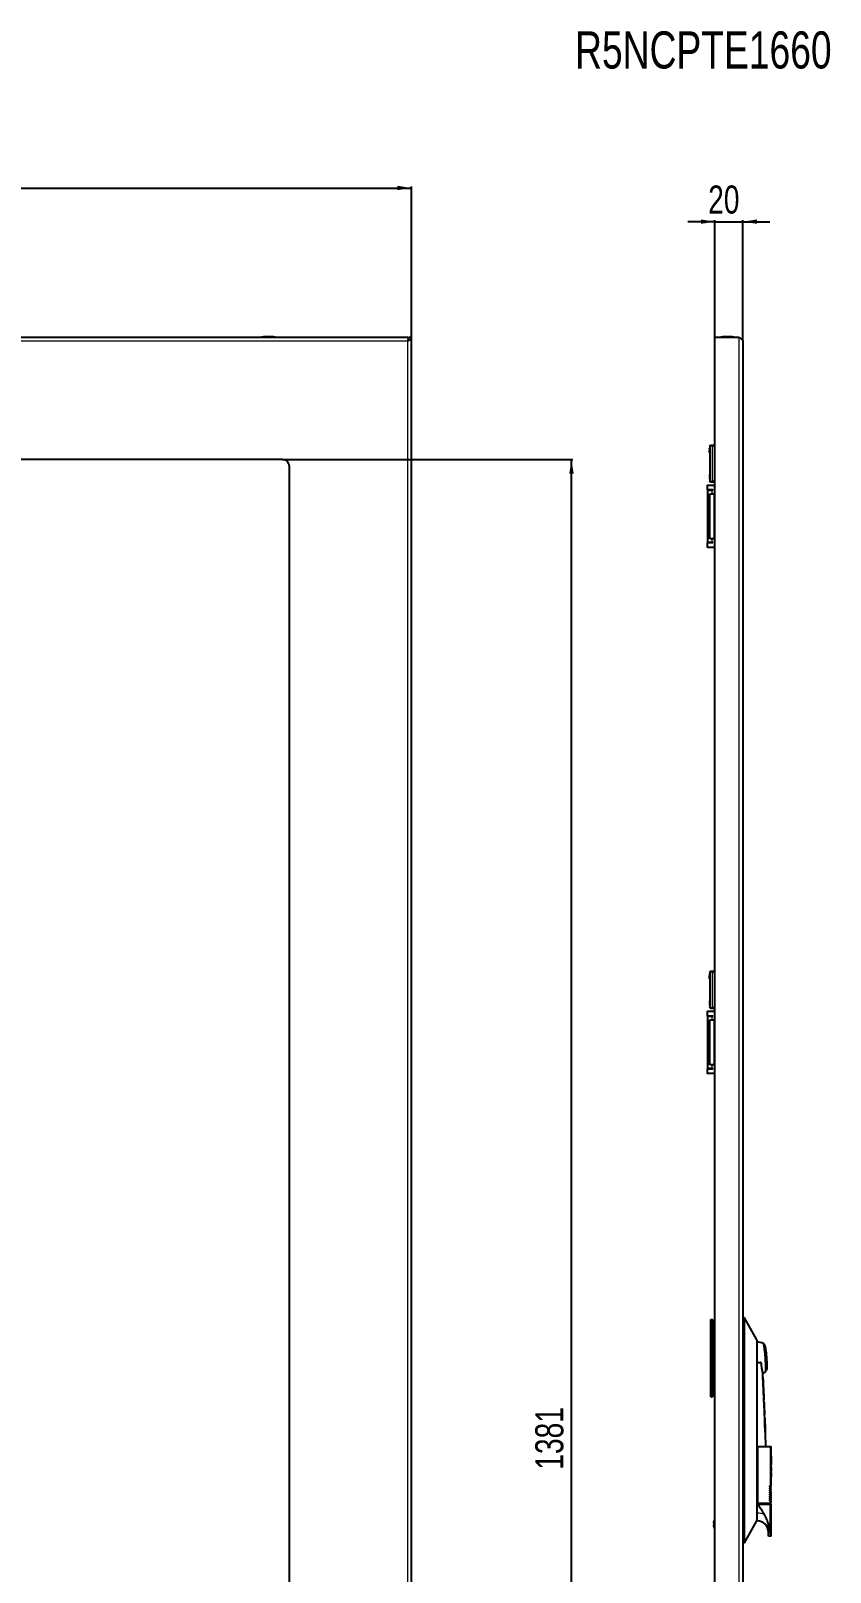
# Model space of a CAD drawing. Header units: millimetres. Extents: x -560 to 1716, y -1079 to 978.
# Drawn here: x 10 to 579, y -120 to 978 of the extents above; entities that cross this region are included whole.
import ezdxf

# ---------------------------------------------------------------- set-up
doc = ezdxf.new("R2010")
doc.units = ezdxf.units.MM
doc.layers.add('FORMAT', color=7, linetype='Continuous')
doc.styles.add('SLDTEXTSTYLE0', font='TXT', dxfattribs={"width": 0.75})
doc.dimstyles.new('SLDDIMSTYLE0', dxfattribs={"dimtxt": 20, "dimasz": 10, "dimexe": 0, "dimexo": 0.0625, "dimgap": 5, "dimtad": 2, "dimdec": 1, "dimrnd": 1e-09, "dimzin": 12, "dimdsep": 46, "dimtxsty": 'SLDTEXTSTYLE0', "dimsah": 1, "dimcen": 0.09, "dimadec": 0, "dimazin": 3, "dimtfac": 1, "dimtofl": 0, "dimtmove": 0, "dimatfit": 3, "dimfxl": 0, "dimfrac": 2, "dimtolj": 1, "dimtzin": 12, "dimarcsym": 0})
doc.dimstyles.new('SLDDIMSTYLE1', dxfattribs={"dimtxt": 20, "dimasz": 10, "dimexe": 0, "dimexo": 0.0625, "dimgap": 5, "dimtad": 2, "dimdec": 1, "dimrnd": 1e-09, "dimzin": 12, "dimdsep": 46, "dimtxsty": 'SLDTEXTSTYLE0', "dimsah": 1, "dimcen": 0.09, "dimadec": 0, "dimazin": 3, "dimtfac": 1, "dimtmove": 0, "dimatfit": 0, "dimfxl": 0, "dimfrac": 2, "dimtolj": 1, "dimtzin": 12, "dimarcsym": 0})

# ---------------------------------------------------------------- blocks, each defined once
blk = doc.blocks.new('_D')
at = {"layer": 'FORMAT'}
for p, q in [((-313, 760), (-313, 867.4)), ((-313, 866.4), (281, 866.4)), ((281, 760), (281, 867.4))]:
    blk.add_line(p, q, dxfattribs=at)
for points in [[(-313, 866.4), (-303, 864.9), (-303, 868)], [(281, 866.4), (271, 868), (271, 864.9)]]:
    blk.add_solid(points, dxfattribs=at)
at = {"layer": 'FORMAT', "insert": (-38.2, 892.2), "char_height": 20, "attachment_point": 1, "style": 'SLDTEXTSTYLE0'}
blk.add_mtext('594', dxfattribs=at)
blk = doc.blocks.new('_D_3')
at = {"layer": 'FORMAT'}
for p, q in [((189, 672.9), (396, 672.9)), ((395, -708.1), (395, 672.9)), ((189, -708.1), (396, -708.1))]:
    blk.add_line(p, q, dxfattribs=at)
for points in [[(395, 672.9), (393.5, 662.9), (396.6, 662.9)], [(395, -708.1), (396.6, -698.1), (393.5, -698.1)]]:
    blk.add_solid(points, dxfattribs=at)
at = {"layer": 'FORMAT', "insert": (369.2, -47.1), "char_height": 20, "attachment_point": 1, "rotation": 90, "style": 'SLDTEXTSTYLE0'}
blk.add_mtext('1381', dxfattribs=at)
blk = doc.blocks.new('_D_5')
at = {"layer": 'FORMAT'}
for p, q in [((497.3, 842.4), (478, 842.4)), ((497.3, 760), (497.3, 843.4)), ((497.3, 842.4), (517.3, 842.4)), ((517.3, 757.4), (517.3, 843.4)), ((517.3, 842.4), (536.5, 842.4))]:
    blk.add_line(p, q, dxfattribs=at)
for points in [[(497.3, 842.4), (487.3, 844), (487.3, 840.9)], [(517.3, 842.4), (527.3, 840.9), (527.3, 844)]]:
    blk.add_solid(points, dxfattribs=at)
at = {"layer": 'FORMAT', "insert": (492.5, 868.2), "char_height": 20, "attachment_point": 1, "style": 'SLDTEXTSTYLE0'}
blk.add_mtext('20', dxfattribs=at)

msp = doc.modelspace()

# ---------------------------------------------------------------- linework, layer by layer
at = {"color": 7, "linetype": 'Continuous', "lineweight": 25}
for p, q in [((278.71, 759.94), (-310.69, 759.94)), ((278.71, 759.94), (278.71, 758.21)), ((281.01, 759.94), (279.01, 759.94)), ((281.01, -795.06), (281.01, 759.94)), ((497.27, -795.06), (497.27, 759.94)), ((514.67, 759.94), (497.27, 759.94)), ((517.27, 757.34), (517.27, 58.44)), ((493.67, 682.44), (493.67, 657.44)), ((497.27, 682.94), (495.67, 682.94)), ((189.01, 672.94), (-220.99, 672.94)), ((194.01, -703.06), (194.01, 667.94)), ((491.72, 653.94), (491.72, 651.94)), ((497.27, 654.44), (492.22, 654.44)), ((492.22, 651.44), (495.72, 651.44)), ((492.22, 651.44), (492.22, 651.14)), ((492.22, 613.74), (492.22, 651.14)), ((492.22, 651.14), (495.22, 651.14)), ((493.77, 648.44), (496.77, 648.44)), ((493.77, 616.44), (493.77, 648.44)), ((494.72, 651.44), (494.72, 651.14)), ((495.22, 651.14), (495.72, 651.14)), ((495.67, 656.94), (497.27, 656.94)), ((495.72, 651.14), (495.72, 651.44)), ((497.27, 648.44), (496.77, 648.44)), ((496.77, 616.44), (493.77, 616.44)), ((496.77, 616.44), (497.27, 616.44)), ((491.72, 612.94), (491.72, 610.94)), ((495.22, 613.74), (492.22, 613.74)), ((492.22, 613.74), (492.22, 613.44)), ((495.72, 613.44), (492.22, 613.44)), ((492.22, 610.44), (497.27, 610.44)), ((494.72, 613.74), (494.72, 613.44)), ((495.72, 613.74), (495.22, 613.74)), ((495.72, 613.44), (495.72, 613.74)), ((497.27, 307.94), (495.67, 307.94)), ((493.67, 307.44), (493.67, 282.44)), ((491.72, 278.94), (491.72, 276.94)), ((497.27, 279.44), (492.22, 279.44)), ((492.22, 276.44), (495.72, 276.44)), ((492.22, 276.44), (492.22, 276.14)), ((492.22, 238.74), (492.22, 276.14)), ((492.22, 276.14), (495.22, 276.14)), ((494.72, 276.44), (494.72, 276.14)), ((495.22, 276.14), (495.72, 276.14)), ((495.67, 281.94), (497.27, 281.94)), ((495.72, 276.14), (495.72, 276.44)), ((493.77, 273.44), (496.77, 273.44)), ((493.77, 241.44), (493.77, 273.44)), ((497.27, 273.44), (496.77, 273.44)), ((491.72, 237.94), (491.72, 235.94)), ((495.22, 238.74), (492.22, 238.74)), ((492.22, 238.74), (492.22, 238.44)), ((495.72, 238.44), (492.22, 238.44)), ((492.22, 235.44), (497.27, 235.44)), ((496.77, 241.44), (493.77, 241.44)), ((494.72, 238.74), (494.72, 238.44)), ((495.72, 238.74), (495.22, 238.74)), ((495.72, 238.44), (495.72, 238.74)), ((496.77, 241.44), (497.27, 241.44)), ((494.37, 57.94), (494.37, 59.94)), ((494.37, 59.94), (495.27, 59.94)), ((494.37, 6.94), (494.37, 57.94)), ((495.67, 59.54), (495.67, 57.94)), ((495.67, 59.14), (497.27, 59.14)), ((495.67, 57.94), (495.67, 6.94)), ((518.27, 61.44), (517.27, 61.44)), ((517.27, 58.44), (517.27, 55.94)), ((517.27, 55.94), (517.27, -94.06)), ((518.27, 55.94), (518.27, -94.06)), ((527.27, 45.44), (519.35, 59.53)), ((527.27, 45.44), (527.27, 39.97)), ((527.27, 39.97), (527.27, 32.44)), ((527.27, 32.44), (527.27, -70.56)), ((534.21, 24.38), (534.22, 24.57)), ((531.79, 12.77), (531.39, 21.96)), ((531.51, 18.74), (531.46, 19.12)), ((531.52, 18.74), (531.47, 19.12)), ((531.47, 19.12), (531.59, 15.96)), ((531.52, 18.45), (531.51, 18.74)), ((531.52, 18.74), (531.51, 18.74)), ((531.53, 18.45), (531.52, 18.74)), ((531.53, 18.45), (531.52, 18.45)), ((531.88, 10.68), (531.78, 12.77)), ((531.79, 12.76), (531.78, 12.76)), ((494.37, 4.94), (494.37, 6.94)), ((494.37, 4.94), (495.27, 4.94)), ((495.67, 6.94), (495.67, 5.34)), ((497.27, 5.74), (495.67, 5.74)), ((532.06, 6.77), (531.83, 10.57)), ((532.04, 7.17), (531.9, 10.27)), ((531.9, 8.88), (532.14, 4.88)), ((532.03, 7.17), (532.06, 6.77)), ((532.1, 5.52), (532.05, 6.77)), ((532.06, 6.77), (532.05, 6.77)), ((532.08, 4.88), (532.07, 4.88)), ((532.14, 4.88), (532.08, 4.88)), ((532.23, 2.66), (532.13, 4.88)), ((532.17, 2.66), (532.17, 2.67)), ((532.17, 2.66), (532.17, 2.66)), ((532.29, 1.4), (532.24, 2.66)), ((532.28, 1.39), (532.28, 1.4)), ((532.39, -1.06), (532.3, 1.08)), ((532.4, -1.06), (532.39, -1.06)), ((532.6, -5.61), (532.4, -1.03)), ((532.45, -3.08), (532.49, -4.05)), ((532.46, -3.08), (532.5, -4.05)), ((532.57, -5.61), (532.56, -5.61)), ((532.69, -7.98), (532.59, -5.61)), ((532.64, -7.98), (532.64, -7.98)), ((532.81, -10.44), (532.7, -7.97)), ((532.76, -9.68), (532.77, -9.68)), ((532.77, -9.68), (532.78, -9.68)), ((532.8, -10.21), (532.79, -10.06)), ((532.82, -10.61), (532.8, -10.33)), ((532.84, -11.91), (532.82, -11.91)), ((532.85, -11.91), (532.83, -11.91)), ((532.89, -12.37), (532.84, -11.13)), ((532.87, -12.7), (532.84, -11.91)), ((532.88, -12.7), (532.85, -11.91)), ((532.86, -12.7), (532.85, -12.7)), ((532.86, -12.7), (532.88, -12.7)), ((532.87, -11.88), (532.92, -12.98)), ((532.91, -12.69), (532.89, -12.37)), ((532.95, -13.59), (532.91, -12.79)), ((533, -14.82), (532.95, -13.59)), ((533.04, -15.63), (533.02, -15.35)), ((533.05, -15.88), (533.04, -15.74)), ((533.18, -18.94), (533.06, -16.27)), ((533.06, -16.35), (533.06, -16.35)), ((533.07, -16.35), (533.07, -16.35)), ((533.18, -20.41), (533.12, -18.96)), ((533.14, -18.95), (533.13, -18.95)), ((533.26, -21.06), (533.17, -18.94)), ((533.69, -30.56), (533.27, -21.06)), ((527.27, -30.56), (527.48, -30.56)), ((527.48, -30.56), (527.72, -30.56)), ((527.72, -30.56), (527.72, -71.06)), ((527.72, -30.56), (536.83, -30.56)), ((536.83, -30.56), (536.83, -58.56)), ((536.83, -30.56), (537.48, -30.56)), ((537.48, -35.56), (537.48, -30.56)), ((537.23, -35.56), (537.48, -35.56)), ((537.23, -35.56), (537.23, -45.32)), ((537.35, -37.51), (537.35, -43.37)), ((537.36, -37.51), (537.35, -37.51)), ((537.36, -43.37), (537.35, -43.37)), ((537.36, -37.51), (537.36, -43.37)), ((537.36, -37.51), (537.48, -37.51)), ((537.41, -43.37), (537.36, -43.37)), ((537.48, -38.49), (537.41, -38.49)), ((537.41, -38.49), (537.41, -43.37)), ((537.46, -40.44), (537.46, -43.37)), ((537.47, -40.44), (537.46, -40.44)), ((537.47, -43.37), (537.46, -43.37)), ((537.47, -37.51), (537.47, -35.56)), ((537.47, -40.44), (537.47, -38.49)), ((537.47, -40.44), (537.47, -43.37)), ((537.47, -40.44), (537.48, -40.44)), ((537.47, -45.32), (537.47, -43.37)), ((537.48, -43.37), (537.47, -43.37)), ((537.48, -38.49), (537.48, -37.51)), ((537.48, -43.37), (537.48, -40.44)), ((537.41, -45.32), (537.23, -45.32)), ((537.37, -49.12), (537.23, -49.12)), ((537.23, -49.12), (537.23, -52.09)), ((537.23, -52.09), (537.3, -52.09)), ((537.29, -49.62), (537.29, -50.41)), ((537.3, -49.62), (537.29, -49.62)), ((537.3, -50.41), (537.29, -50.41)), ((537.29, -50.91), (537.29, -52.09)), ((537.3, -50.91), (537.29, -50.91)), ((537.3, -49.62), (537.3, -50.41)), ((537.3, -49.62), (537.36, -49.62)), ((537.36, -50.41), (537.3, -50.41)), ((537.3, -50.91), (537.3, -52.09)), ((537.3, -50.91), (537.35, -50.91)), ((537.38, -52.09), (537.4, -52.09)), ((537.4, -50.65), (537.39, -50.65)), ((537.39, -52.09), (537.43, -52.09)), ((537.41, -45.32), (537.41, -48.25)), ((537.48, -48.25), (537.41, -48.25)), ((537.43, -49.96), (537.42, -49.96)), ((537.43, -51.3), (537.42, -51.3)), ((537.42, -51.66), (537.42, -51.67)), ((537.43, -51.66), (537.42, -51.66)), ((537.43, -51.67), (537.42, -51.67)), ((537.42, -52), (537.42, -52.09)), ((537.43, -52), (537.42, -52)), ((537.43, -51.66), (537.43, -51.67)), ((537.43, -52), (537.43, -52.09)), ((537.47, -49.12), (537.44, -52.09)), ((537.44, -52.09), (537.47, -52.09)), ((537.46, -45.32), (537.46, -46.29)), ((537.47, -45.32), (537.46, -45.32)), ((537.47, -46.29), (537.46, -46.29)), ((537.46, -50.99), (537.47, -49.72)), ((537.47, -50.99), (537.46, -50.99)), ((537.46, -52.09), (537.46, -51.48)), ((537.47, -51.48), (537.46, -51.48)), ((537.47, -45.32), (537.47, -46.29)), ((537.47, -45.32), (537.48, -45.32)), ((537.47, -48.25), (537.47, -46.29)), ((537.48, -46.29), (537.47, -46.29)), ((537.48, -49.12), (537.47, -49.12)), ((537.47, -50.99), (537.48, -49.72)), ((537.48, -49.72), (537.47, -49.72)), ((537.47, -51.48), (537.47, -50.66)), ((537.47, -50.99), (537.48, -50.99)), ((537.47, -51.48), (537.48, -51.48)), ((537.47, -52.09), (537.47, -51.48)), ((537.48, -46.29), (537.48, -45.32)), ((537.48, -49.12), (537.48, -48.25)), ((537.48, -49.75), (537.48, -49.12)), ((537.48, -49.72), (537.48, -50.99)), ((537.48, -58.56), (537.48, -51.48)), ((536.29, -58.66), (536.72, -58.66)), ((536.29, -60.06), (536.72, -60.06)), ((536.29, -61.46), (536.72, -61.46)), ((536.29, -62.86), (536.72, -62.86)), ((536.29, -64.26), (536.72, -64.26)), ((536.29, -65.66), (536.72, -65.66)), ((537.38, -58.66), (536.72, -58.66)), ((537.38, -60.06), (536.72, -60.06)), ((537.38, -61.46), (536.72, -61.46)), ((537.38, -62.86), (536.72, -62.86)), ((537.38, -64.26), (536.72, -64.26)), ((537.38, -65.66), (536.72, -65.66)), ((537.48, -59.96), (536.83, -59.96)), ((537.48, -61.36), (536.83, -61.36)), ((537.48, -62.76), (536.83, -62.76)), ((537.48, -64.16), (536.83, -64.16)), ((537.48, -65.56), (536.83, -65.56)), ((537.48, -59.96), (536.98, -58.66)), ((537.48, -61.36), (536.98, -60.06)), ((537.48, -62.76), (536.98, -61.46)), ((537.48, -64.16), (536.98, -62.86)), ((537.48, -65.56), (536.98, -64.26)), ((537.48, -66.96), (536.98, -65.66)), ((527.27, -70.56), (527.27, -71.56)), ((527.27, -71.06), (527.48, -71.06)), ((527.48, -71.56), (527.27, -71.56)), ((527.48, -71.06), (527.72, -71.06)), ((527.48, -71.56), (527.72, -71.56)), ((527.72, -71.06), (536.83, -71.06)), ((527.72, -71.56), (536.83, -71.56)), ((535.48, -71.56), (535.46, -71.06)), ((536.29, -67.06), (536.72, -67.06)), ((536.29, -68.46), (536.72, -68.46)), ((537.38, -67.06), (536.72, -67.06)), ((537.38, -68.46), (536.72, -68.46)), ((537.48, -66.96), (536.83, -66.96)), ((537.48, -68.36), (536.83, -68.36)), ((536.83, -69.76), (536.83, -71.06)), ((537.48, -69.76), (536.83, -69.76)), ((536.83, -71.06), (537.48, -71.06)), ((536.83, -91.56), (536.83, -71.56)), ((536.83, -71.56), (537.48, -71.56)), ((537.48, -68.36), (536.98, -67.06)), ((537.48, -69.76), (536.98, -68.46)), ((537.48, -71.06), (537.48, -69.76)), ((537.48, -94.56), (537.48, -71.56)), ((496.25, -85.28), (496.56, -85.36)), ((496.56, -86.45), (496.25, -86.54)), ((496.56, -83.91), (496.56, -83.99)), ((496.56, -85.36), (496.56, -86.45)), ((496.56, -87.83), (496.56, -87.9)), ((519.35, -97.64), (527.27, -83.56)), ((527.27, -78.09), (527.27, -83.56)), ((527.27, -83.56), (527.48, -83.56)), ((517.27, -94.06), (517.27, -96.56)), ((517.27, -96.56), (517.27, -792.46)), ((535.48, -91.56), (535.48, -88.47)), ((537.2, -94.56), (535.48, -94.56)), ((537.48, -94.56), (537.2, -94.56)), ((518.27, -99.56), (517.27, -99.56))]:
    msp.add_line(p, q, dxfattribs=at)
at = {"color": 8, "linetype": 'Continuous', "lineweight": 18}
for p, q in [((183.87, 760.07), (174.15, 760.07)), ((183.76, 760.19), (174.26, 760.19)), ((511.13, 760.07), (501.41, 760.07)), ((511.02, 760.19), (501.52, 760.19)), ((514.67, -795.06), (514.67, 759.94)), ((278.41, 757.34), (-310.39, 757.34)), ((278.41, -792.46), (278.41, 757.34)), ((495.67, 682.44), (497.27, 682.44)), ((495.67, 657.44), (495.67, 682.44)), ((495.22, 651.14), (495.22, 651.44)), ((495.22, 648.44), (495.22, 651.14)), ((497.27, 657.44), (495.67, 657.44)), ((496.77, 616.44), (496.77, 648.44)), ((495.22, 613.74), (495.22, 616.44)), ((495.22, 613.44), (495.22, 613.74)), ((495.67, 307.44), (497.27, 307.44)), ((495.67, 282.44), (495.67, 307.44)), ((495.22, 276.14), (495.22, 276.44)), ((495.22, 273.44), (495.22, 276.14)), ((497.27, 282.44), (495.67, 282.44)), ((496.77, 241.44), (496.77, 273.44)), ((495.22, 238.74), (495.22, 241.44)), ((495.22, 238.44), (495.22, 238.74)), ((494.37, 57.94), (495.27, 57.94)), ((495.27, 57.94), (495.27, 59.94)), ((495.27, 57.94), (495.67, 57.94)), ((495.27, 6.94), (495.27, 57.94)), ((497.27, 58.14), (495.67, 58.14)), ((518.27, 55.94), (517.27, 55.94)), ((494.37, 6.94), (495.27, 6.94)), ((495.27, 6.94), (495.67, 6.94)), ((495.27, 4.94), (495.27, 6.94)), ((495.67, 6.74), (497.27, 6.74)), ((532.46, -3.08), (532.45, -3.08)), ((532.5, -4.05), (532.49, -4.05)), ((527.48, -30.56), (527.48, -71.06)), ((536.83, -58.56), (537.48, -58.56)), ((527.48, -78.09), (527.27, -78.09)), ((527.48, -83.56), (527.48, -78.09)), ((518.27, -94.06), (517.27, -94.06)), ((535.48, -91.56), (536.83, -91.56))]:
    msp.add_line(p, q, dxfattribs=at)
at = {"color": 7, "linetype": 'Continuous', "lineweight": 25, "flags": 128}
for points in [[(531.83, 10.57), (531.87, 9.62), (531.9, 8.88)], [(532.08, 4.88), (532.13, 3.64), (532.17, 2.66)], [(532.45, -3.74), (532.56, -6.11), (532.64, -7.98)], [(532.49, -4.05), (532.53, -4.93), (532.56, -5.61)], [(532.5, -4.05), (532.54, -4.93), (532.57, -5.61)], [(532.84, -12.56), (533.03, -16.96), (533.18, -20.41)], [(533.13, -18.95), (532.97, -15.45), (532.85, -12.7)], [(533.14, -18.95), (532.98, -15.45), (532.86, -12.7)], [(537.39, -51.39), (537.39, -51.57), (537.39, -51.71)], [(537.42, -51.66), (537.42, -51.45), (537.42, -51.3)], [(537.43, -51.66), (537.43, -51.45), (537.43, -51.3)]]:
    msp.add_lwpolyline(points, dxfattribs=at)
at = {"color": 7, "linetype": 'Continuous', "lineweight": 25}
for centre, radius, start, end in [((174.27, 760.07), 0.126, 96.02558, 180), ((199.91, 760), 25.77, 179.86102, 180.13898), ((179.01, 715.19), 45.25, 90.0016, 96.02558), ((179.01, 715.19), 45.25, 83.97442, 89.9984), ((183.74, 760.07), 0.126, 0, 83.97442), ((158.1, 760), 25.77, 359.86102, 0.13898), ((501.54, 760.07), 0.126, 96.02558, 180), ((527.18, 760), 25.77, 179.86102, 180.13898), ((506.27, 715.19), 45.25, 90.0016, 96.02558), ((506.27, 715.19), 45.25, 83.97442, 89.9984), ((511.01, 760.07), 0.126, 0, 83.97442), ((485.37, 760), 25.77, 359.86102, 0.13898), ((189.01, 667.94), 5, 0, 90), ((492.22, 653.94), 0.5, 90, 180), ((492.22, 651.94), 0.5, 180, 270), ((492.22, 612.94), 0.5, 90, 180), ((492.22, 610.94), 0.5, 180, 270), ((492.22, 278.94), 0.5, 90, 180), ((492.22, 276.94), 0.5, 180, 270), ((492.22, 237.94), 0.5, 90, 180), ((492.22, 235.94), 0.5, 180, 270), ((495.27, 59.54), 0.4, 0, 90), ((527.27, 32.44), 11.4, 66.37549, 90), ((527.27, 32.44), 11.4, 291.36213, 301.71629), ((495.27, 5.34), 0.4, 270, 0), ((537.38, -58.56), 0.1, 270, 360), ((537.38, -59.96), 0.1, 270, 0), ((537.38, -61.36), 0.1, 270, 0), ((537.38, -62.76), 0.1, 270, 0), ((537.38, -64.16), 0.1, 270, 0), ((537.38, -65.56), 0.1, 270, 0), ((537.38, -66.96), 0.1, 270, 0), ((537.38, -68.36), 0.1, 270, 0), ((501.66, -85.9), 5.45, 159.42245, 173.41237), ((501.66, -85.91), 5.45, 186.58763, 200.57755), ((501.52, -85.91), 5.35, 142.60007, 158.09132), ((527.48, -91.56), 8, 0, 90), ((501.52, -85.91), 5.35, 201.90868, 217.39993)]:
    msp.add_arc(centre, radius, start, end, dxfattribs=at)
at = {"color": 8, "linetype": 'Continuous', "lineweight": 18}
msp.add_arc((527.63, -90.15), 12.07, 66.28954, 90.71323, dxfattribs=at)
at = {"color": 7, "linetype": 'Continuous', "lineweight": 25}
for points, knots in [([(278.41, 757.34), (278.56, 757.78), (278.72, 758.21), (278.94, 759.07), (279.01, 759.51), (279.01, 759.94)], [0, 0, 0, 0, 0.5, 0.5, 1, 1, 1, 1]), ([(278.41, 757.34), (278.58, 757.45), (278.75, 757.56), (279.08, 757.78), (279.25, 757.89), (279.56, 758.1), (279.71, 758.21), (279.99, 758.43), (280.13, 758.54), (280.37, 758.75), (280.48, 758.86), (280.66, 759.08), (280.74, 759.19), (280.94, 759.51), (281.01, 759.72), (281.01, 759.94)], [0, 0, 0, 0, 0.125, 0.125, 0.25, 0.25, 0.375, 0.375, 0.5, 0.5, 0.625, 0.625, 0.75, 0.75, 1, 1, 1, 1]), ([(278.71, 759.94), (278.68, 759.94), (278.66, 759.87), (278.61, 759.61), (278.58, 759.42), (278.53, 758.94), (278.51, 758.65), (278.46, 758.02), (278.43, 757.68), (278.41, 757.34)], [0, 0, 0, 0, 0.25, 0.25, 0.5, 0.5, 0.75, 0.75, 1, 1, 1, 1]), ([(514.67, 759.94), (514.84, 759.83), (515.01, 759.72), (515.35, 759.51), (515.51, 759.4), (515.83, 759.18), (515.98, 759.07), (516.26, 758.86), (516.39, 758.75), (516.63, 758.53), (516.74, 758.42), (516.93, 758.21), (517.01, 758.1), (517.21, 757.77), (517.27, 757.56), (517.27, 757.34)], [0, 0, 0, 0, 0.125, 0.125, 0.25, 0.25, 0.375, 0.375, 0.5, 0.5, 0.625, 0.625, 0.75, 0.75, 1, 1, 1, 1]), ([(493.37, 680.45), (493.37, 680.5), (493.37, 680.58), (493.37, 680.67), (493.37, 680.76), (493.37, 680.89), (493.37, 680.92), (493.37, 680.94)], [0, 0, 0, 0, 0.1246927, 0.1871822, 0.2497734, 0.5000394, 1, 1, 1, 1]), ([(493.37, 680.24), (493.37, 680.24), (493.37, 680.24), (493.37, 680.25), (493.37, 680.26), (493.37, 680.29), (493.37, 680.33), (493.37, 680.37), (493.37, 680.41), (493.37, 680.43), (493.37, 680.45)], [0, 0, 0, 0, 0.1288253, 0.1801694, 0.2433966, 0.3698599, 0.4998642, 0.7496495, 0.8434763, 1, 1, 1, 1]), ([(493.37, 678.73), (493.37, 678.81), (493.37, 678.96), (493.37, 679.18), (493.37, 679.36), (493.37, 679.53), (493.37, 679.63), (493.37, 679.64), (493.37, 679.65)], [0, 0, 0, 0, 0.1250486, 0.2498861, 0.3708558, 0.4998199, 0.7496086, 1, 1, 1, 1]), ([(493.37, 677.88), (493.37, 677.89), (493.37, 677.9), (493.37, 677.99), (493.37, 678.08), (493.37, 678.21), (493.37, 678.42), (493.37, 678.61), (493.37, 678.73)], [0, 0, 0, 0, 0.25007, 0.3791813, 0.5004993, 0.6241696, 0.7508424, 1, 1, 1, 1]), ([(493.37, 662), (493.37, 661.99), (493.37, 661.98), (493.37, 661.9), (493.37, 661.8), (493.37, 661.67), (493.37, 661.46), (493.37, 661.28), (493.37, 661.16)], [0, 0, 0, 0, 0.2500695, 0.3795588, 0.5004992, 0.6245563, 0.7508428, 1, 1, 1, 1]), ([(493.37, 661.16), (493.37, 661.12), (493.37, 661.04), (493.37, 660.89), (493.37, 660.7), (493.37, 660.53), (493.37, 660.36), (493.37, 660.25), (493.37, 660.24), (493.37, 660.24)], [0, 0, 0, 0, 0.06263661, 0.12527825, 0.25007232, 0.37484052, 0.49999408, 0.74969583, 1, 1, 1, 1]), ([(493.37, 659.65), (493.37, 659.65), (493.37, 659.64), (493.37, 659.63), (493.37, 659.62), (493.37, 659.6), (493.37, 659.54), (493.37, 659.48), (493.37, 659.44)], [0, 0, 0, 0, 0.1310705, 0.1824367, 0.2437962, 0.3713877, 0.5004416, 1, 1, 1, 1]), ([(493.37, 659.44), (493.37, 659.41), (493.37, 659.36), (493.37, 659.28), (493.37, 659.21), (493.37, 659.12), (493.37, 658.99), (493.37, 658.96), (493.37, 658.94)], [0, 0, 0, 0, 0.0626863, 0.12517257, 0.18762788, 0.25018469, 0.50031356, 1, 1, 1, 1]), ([(493.37, 305.45), (493.37, 305.5), (493.37, 305.58), (493.37, 305.67), (493.37, 305.76), (493.37, 305.89), (493.37, 305.92), (493.37, 305.94)], [0, 0, 0, 0, 0.1246927, 0.1871822, 0.2497734, 0.5000394, 1, 1, 1, 1]), ([(493.37, 305.24), (493.37, 305.24), (493.37, 305.24), (493.37, 305.25), (493.37, 305.26), (493.37, 305.29), (493.37, 305.33), (493.37, 305.37), (493.37, 305.41), (493.37, 305.43), (493.37, 305.45)], [0, 0, 0, 0, 0.1288253, 0.1801694, 0.2433966, 0.3698599, 0.4998642, 0.7496495, 0.8434763, 1, 1, 1, 1]), ([(493.37, 303.73), (493.37, 303.81), (493.37, 303.96), (493.37, 304.18), (493.37, 304.36), (493.37, 304.53), (493.37, 304.63), (493.37, 304.64), (493.37, 304.65)], [0, 0, 0, 0, 0.1250486, 0.2498861, 0.3708558, 0.4998199, 0.7496086, 1, 1, 1, 1]), ([(493.37, 302.88), (493.37, 302.89), (493.37, 302.9), (493.37, 302.99), (493.37, 303.08), (493.37, 303.21), (493.37, 303.42), (493.37, 303.61), (493.37, 303.73)], [0, 0, 0, 0, 0.25007, 0.3791813, 0.5004993, 0.6241696, 0.7508424, 1, 1, 1, 1]), ([(493.37, 287), (493.37, 286.99), (493.37, 286.98), (493.37, 286.9), (493.37, 286.8), (493.37, 286.67), (493.37, 286.46), (493.37, 286.28), (493.37, 286.16)], [0, 0, 0, 0, 0.2500695, 0.3795588, 0.5004992, 0.6245563, 0.7508428, 1, 1, 1, 1]), ([(493.37, 286.16), (493.37, 286.12), (493.37, 286.04), (493.37, 285.89), (493.37, 285.7), (493.37, 285.53), (493.37, 285.36), (493.37, 285.25), (493.37, 285.24), (493.37, 285.24)], [0, 0, 0, 0, 0.0626366, 0.1252782, 0.2500723, 0.3748405, 0.4999941, 0.7496958, 1, 1, 1, 1]), ([(493.37, 284.65), (493.37, 284.65), (493.37, 284.64), (493.37, 284.63), (493.37, 284.62), (493.37, 284.6), (493.37, 284.54), (493.37, 284.48), (493.37, 284.44)], [0, 0, 0, 0, 0.1310705, 0.1824367, 0.2437962, 0.3713877, 0.5004416, 1, 1, 1, 1]), ([(493.37, 284.44), (493.37, 284.41), (493.37, 284.36), (493.37, 284.28), (493.37, 284.21), (493.37, 284.12), (493.37, 283.99), (493.37, 283.96), (493.37, 283.94)], [0, 0, 0, 0, 0.0626863, 0.1251726, 0.1876279, 0.2501847, 0.5003136, 1, 1, 1, 1]), ([(518.27, 61.44), (518.27, 61.38), (518.27, 61.26), (518.27, 60.31), (518.27, 58.92), (518.27, 57.37), (518.27, 56.35), (518.27, 55.94)], [0, 0, 0, 0, 0.2146939, 0.4293877, 0.6440816, 0.8587754, 1, 1, 1, 1]), ([(519.35, 59.52), (519.16, 59.83), (518.8, 60.41), (518.45, 61.11), (518.28, 61.45)], [0, 0, 0, 0, 0.5253232, 1, 1, 1, 1]), ([(532.9, 41.68), (532.88, 41.74), (532.82, 41.92), (532.64, 42.23), (532.33, 42.6), (532.02, 42.77), (531.85, 42.87)], [0, 0, 0, 0, 0.1241525, 0.3416426, 0.6499736, 1, 1, 1, 1]), ([(532.98, 41.34), (532.97, 41.37), (532.96, 41.46), (533.05, 40.95), (533.25, 39.76), (533.59, 37.54), (533.9, 34.78), (534.14, 31.83), (534.25, 29.05), (534.27, 26.73), (534.24, 25.1), (534.21, 24.44), (534.21, 24.39), (534.21, 24.38)], [0, 0, 0, 0, 0.0304029, 0.0987685, 0.2060227, 0.3169243, 0.4297958, 0.5422701, 0.6521441, 0.7582201, 0.8609093, 0.9621672, 1, 1, 1, 1]), ([(531.37, 21.96), (531.37, 21.95), (531.38, 21.93), (531.13, 23.29), (530.81, 25.48), (530.52, 27.55), (530.45, 28.78), (530.21, 29.15), (530.14, 29.2), (530.08, 29.23), (529.95, 29.21), (529.51, 29.14), (528.58, 29.11), (527.77, 29.32), (527.29, 29.44)], [0, 0, 0, 0, 0.1420116, 0.3674067, 0.5915241, 0.7394027, 0.8132929, 0.8201752, 0.8255968, 0.8292873, 0.8330273, 0.8487437, 0.9118689, 1, 1, 1, 1]), ([(533.27, 22.77), (533.35, 22.82), (533.57, 22.94), (533.82, 23.24), (534.03, 23.58), (534.13, 23.86), (534.17, 24.02), (534.18, 24.08)], [0, 0, 0, 0, 0.17470151, 0.45834159, 0.69638119, 0.88850071, 1, 1, 1, 1]), ([(531.62, 16.02), (531.6, 16.46), (531.56, 17.33), (531.54, 18.08), (531.53, 18.45)], [0, 0, 0, 0, 0.5009634, 1, 1, 1, 1]), ([(531.59, 15.96), (531.62, 15.37), (531.67, 14.19), (531.76, 12.48), (531.84, 11.17), (531.89, 10.52), (531.9, 10.29), (531.9, 10.26), (531.9, 10.25)], [0, 0, 0, 0, 0.2502823, 0.4993933, 0.7487907, 0.8746994, 0.9372862, 1, 1, 1, 1]), ([(531.79, 12.76), (531.79, 12.78), (531.79, 12.81), (531.78, 13.07), (531.75, 13.42), (531.72, 14.01), (531.67, 14.89), (531.63, 15.64), (531.62, 16.02)], [0, 0, 0, 0, 0.1244159, 0.2483566, 0.3739824, 0.5001693, 0.7493996, 1, 1, 1, 1]), ([(532.29, 1.37), (532.29, 1.41), (532.29, 1.49), (532.29, 1.16), (532.3, 0.57), (532.32, 0.05), (532.32, -0.21)], [0, 0, 0, 0, 0.248736, 0.498686, 0.7481067, 1, 1, 1, 1]), ([(532.32, -0.21), (532.33, -0.48), (532.35, -1.03), (532.39, -2.23), (532.43, -3.14), (532.45, -3.74)], [0, 0, 0, 0, 0.249362, 0.4996719, 1, 1, 1, 1]), ([(532.39, -1.06), (532.39, -1.07), (532.39, -1.08), (532.39, -1.26), (532.39, -1.51), (532.4, -1.86), (532.42, -2.38), (532.44, -2.8), (532.45, -3.08)], [0, 0, 0, 0, 0.2494324, 0.37514, 0.4993561, 0.6234585, 0.749245, 1, 1, 1, 1]), ([(532.4, -1.06), (532.4, -1.07), (532.4, -1.08), (532.4, -1.26), (532.4, -1.51), (532.41, -1.86), (532.43, -2.38), (532.45, -2.8), (532.46, -3.08)], [0, 0, 0, 0, 0.2494324, 0.37514, 0.4993561, 0.6234585, 0.749245, 1, 1, 1, 1]), ([(532.79, -10.06), (532.79, -10.12), (532.8, -10.25), (532.81, -10.66), (532.83, -11.29), (532.86, -12.12), (532.89, -12.69), (532.9, -12.98)], [0, 0, 0, 0, 0.1246003, 0.2489765, 0.5004054, 0.7493329, 1, 1, 1, 1]), ([(532.91, -12.98), (532.89, -12.46), (532.86, -11.68), (532.82, -10.72), (532.81, -10.38), (532.8, -10.21)], [0, 0, 0, 0, 0.4989654, 0.74992197, 1, 1, 1, 1]), ([(532.92, -12.98), (532.9, -12.56), (532.87, -11.92), (532.84, -11.13), (532.82, -10.78), (532.82, -10.61)], [0, 0, 0, 0, 0.5014603, 0.750257, 1, 1, 1, 1]), ([(532.83, -11.91), (532.83, -11.92), (532.83, -11.94), (532.83, -12.09), (532.83, -12.27), (532.83, -12.43), (532.84, -12.52), (532.84, -12.56)], [0, 0, 0, 0, 0.2494454, 0.4989987, 0.7485105, 0.8738593, 1, 1, 1, 1]), ([(532.9, -12.98), (532.91, -13.26), (532.94, -13.82), (532.98, -14.64), (533.01, -15.26), (533.04, -15.68), (533.04, -15.81), (533.05, -15.88)], [0, 0, 0, 0, 0.24873067, 0.49737733, 0.75052803, 0.87523315, 1, 1, 1, 1]), ([(533.04, -15.74), (533.03, -15.57), (533.02, -15.22), (532.97, -14.27), (532.93, -13.49), (532.91, -12.98)], [0, 0, 0, 0, 0.2495753, 0.5008418, 1, 1, 1, 1]), ([(532.92, -12.98), (532.94, -13.36), (532.96, -13.83), (532.98, -14.26), (532.98, -14.34)], [0, 0, 0, 0, 0.8027863, 1, 1, 1, 1]), ([(533.02, -15.35), (533.02, -15.18), (533, -14.83), (532.97, -14.03), (532.94, -13.4), (532.92, -12.98)], [0, 0, 0, 0, 0.2508953, 0.500775, 1, 1, 1, 1]), ([(533.05, -15.91), (533.05, -15.98), (533.06, -16.17), (533.06, -16.27), (533.07, -16.35)], [0, 0, 0, 0, 0.33497063, 1, 1, 1, 1]), ([(533.18, -20.41), (533.18, -20.45), (533.19, -20.54), (533.2, -20.7), (533.21, -20.88), (533.22, -21.03), (533.23, -21.05), (533.23, -21.06)], [0, 0, 0, 0, 0.1253881, 0.2505914, 0.5001924, 0.7498055, 1, 1, 1, 1]), ([(537.35, -50.91), (537.36, -50.91), (537.37, -50.92), (537.38, -50.98), (537.38, -51.04), (537.39, -51.15), (537.39, -51.27), (537.39, -51.36), (537.39, -51.39)], [0, 0, 0, 0, 0.3623072, 0.4997618, 0.6038945, 0.7077513, 0.8881589, 1, 1, 1, 1]), ([(537.42, -49.96), (537.42, -49.88), (537.42, -49.73), (537.42, -49.51), (537.41, -49.35), (537.39, -49.14), (537.37, -49.13), (537.36, -49.12)], [0, 0, 0, 0, 0.125885, 0.2500023, 0.3752557, 0.5012371, 1, 1, 1, 1]), ([(537.36, -49.62), (537.37, -49.62), (537.38, -49.63), (537.39, -49.73), (537.39, -49.82), (537.39, -49.92), (537.39, -49.98), (537.39, -50.01)], [0, 0, 0, 0, 0.4647786, 0.6394977, 0.7667833, 0.8944855, 1, 1, 1, 1]), ([(537.39, -50.01), (537.39, -50.06), (537.39, -50.14), (537.39, -50.24), (537.39, -50.32), (537.38, -50.41), (537.37, -50.41), (537.36, -50.41)], [0, 0, 0, 0, 0.1448477, 0.2595538, 0.3741459, 0.5488424, 1, 1, 1, 1]), ([(537.43, -49.96), (537.43, -49.86), (537.43, -49.7), (537.42, -49.49), (537.42, -49.32), (537.4, -49.14), (537.38, -49.13), (537.37, -49.12)], [0, 0, 0, 0, 0.1491412, 0.264134, 0.3788516, 0.5602325, 1, 1, 1, 1]), ([(537.39, -50.65), (537.4, -50.63), (537.41, -50.58), (537.41, -50.46), (537.42, -50.33), (537.42, -50.17), (537.42, -50.04), (537.42, -49.96)], [0, 0, 0, 0, 0.2497832, 0.499064, 0.6242352, 0.7496528, 1, 1, 1, 1]), ([(537.42, -51.3), (537.42, -51.22), (537.41, -51.11), (537.41, -50.96), (537.41, -50.86), (537.41, -50.78), (537.4, -50.7), (537.4, -50.67), (537.39, -50.65)], [0, 0, 0, 0, 0.2503671, 0.3757454, 0.500635, 0.6256328, 0.7501265, 1, 1, 1, 1]), ([(537.39, -51.71), (537.39, -51.74), (537.39, -51.81), (537.39, -51.94), (537.39, -52.03), (537.39, -52.08), (537.39, -52.09)], [0, 0, 0, 0, 0.25613945, 0.51269783, 0.91902215, 1, 1, 1, 1]), ([(537.4, -50.65), (537.41, -50.62), (537.42, -50.57), (537.42, -50.4), (537.43, -50.21), (537.43, -50.05), (537.43, -49.97), (537.43, -49.96)], [0, 0, 0, 0, 0.3314728, 0.5464809, 0.7625261, 0.960277, 1, 1, 1, 1]), ([(537.43, -51.3), (537.43, -51.19), (537.42, -51.03), (537.42, -50.84), (537.41, -50.72), (537.41, -50.68), (537.4, -50.65)], [0, 0, 0, 0, 0.3364219, 0.5234602, 0.710673, 1, 1, 1, 1]), ([(537.42, -52), (537.42, -51.99), (537.42, -51.98), (537.42, -51.94), (537.42, -51.83), (537.42, -51.73), (537.42, -51.67)], [0, 0, 0, 0, 0.1253633, 0.25003164, 0.49967516, 1, 1, 1, 1]), ([(537.43, -52), (537.43, -51.99), (537.43, -51.96), (537.43, -51.88), (537.43, -51.78), (537.43, -51.7), (537.43, -51.67)], [0, 0, 0, 0, 0.2026304, 0.4204058, 0.7280078, 1, 1, 1, 1]), ([(536.82, -59.96), (536.73, -59.74), (536.6, -59.42), (536.42, -58.98), (536.33, -58.77), (536.29, -58.66)], [0, 0, 0, 0, 0.4999933, 0.7499958, 1, 1, 1, 1]), ([(536.82, -61.36), (536.73, -61.14), (536.6, -60.82), (536.42, -60.38), (536.33, -60.17), (536.29, -60.06)], [0, 0, 0, 0, 0.4999933, 0.7499958, 1, 1, 1, 1]), ([(536.82, -62.76), (536.73, -62.54), (536.6, -62.22), (536.42, -61.78), (536.33, -61.57), (536.29, -61.46)], [0, 0, 0, 0, 0.4999933, 0.7499958, 1, 1, 1, 1]), ([(536.82, -64.16), (536.73, -63.94), (536.6, -63.62), (536.42, -63.18), (536.33, -62.97), (536.29, -62.86)], [0, 0, 0, 0, 0.4999933, 0.7499958, 1, 1, 1, 1]), ([(536.82, -65.56), (536.73, -65.34), (536.6, -65.02), (536.42, -64.58), (536.33, -64.37), (536.29, -64.26)], [0, 0, 0, 0, 0.49999327, 0.74999583, 1, 1, 1, 1]), ([(536.82, -66.96), (536.73, -66.74), (536.6, -66.42), (536.42, -65.98), (536.33, -65.77), (536.29, -65.66)], [0, 0, 0, 0, 0.4999933, 0.7499958, 1, 1, 1, 1]), ([(536.72, -58.66), (536.73, -58.66), (536.76, -58.65), (536.8, -58.63), (536.82, -58.6), (536.82, -58.57), (536.83, -58.56), (536.83, -58.56)], [0, 0, 0, 0, 0.2956914, 0.5686867, 0.7598531, 0.9519121, 1, 1, 1, 1]), ([(536.72, -60.06), (536.73, -60.06), (536.76, -60.05), (536.8, -60.03), (536.82, -60), (536.82, -59.97), (536.83, -59.96), (536.83, -59.96)], [0, 0, 0, 0, 0.2956914, 0.5686867, 0.7598531, 0.9519121, 1, 1, 1, 1]), ([(536.72, -61.46), (536.73, -61.46), (536.76, -61.45), (536.8, -61.43), (536.82, -61.4), (536.82, -61.37), (536.83, -61.36), (536.83, -61.36)], [0, 0, 0, 0, 0.29569138, 0.56868667, 0.75985305, 0.95191208, 1, 1, 1, 1]), ([(536.72, -62.86), (536.73, -62.86), (536.76, -62.85), (536.8, -62.83), (536.82, -62.8), (536.82, -62.77), (536.83, -62.76), (536.83, -62.76)], [0, 0, 0, 0, 0.29569138, 0.56868667, 0.75985305, 0.95191208, 1, 1, 1, 1]), ([(536.72, -64.26), (536.73, -64.26), (536.76, -64.25), (536.8, -64.23), (536.82, -64.2), (536.82, -64.17), (536.83, -64.16), (536.83, -64.16)], [0, 0, 0, 0, 0.2956914, 0.5686867, 0.7598531, 0.9519121, 1, 1, 1, 1]), ([(536.72, -65.66), (536.73, -65.66), (536.76, -65.65), (536.8, -65.63), (536.82, -65.6), (536.82, -65.57), (536.83, -65.56), (536.83, -65.56)], [0, 0, 0, 0, 0.2956914, 0.5686867, 0.7598531, 0.9519121, 1, 1, 1, 1]), ([(527.27, -71.56), (527.27, -72.69), (527.27, -75.03), (527.27, -77.05), (527.27, -78.09)], [0, 0, 0, 0, 0.4843885, 1, 1, 1, 1]), ([(527.72, -71.56), (528.54, -72.8), (530.19, -75.29), (531.72, -77.83), (532.48, -79.11)], [0, 0, 0, 0, 0.499713, 1, 1, 1, 1]), ([(536.82, -68.36), (536.73, -68.14), (536.6, -67.82), (536.42, -67.38), (536.33, -67.17), (536.29, -67.06)], [0, 0, 0, 0, 0.4999933, 0.7499958, 1, 1, 1, 1]), ([(536.82, -69.76), (536.73, -69.54), (536.6, -69.22), (536.42, -68.78), (536.33, -68.57), (536.29, -68.46)], [0, 0, 0, 0, 0.4999933, 0.7499958, 1, 1, 1, 1]), ([(536.72, -67.06), (536.73, -67.06), (536.76, -67.05), (536.8, -67.03), (536.82, -67), (536.82, -66.97), (536.83, -66.96), (536.83, -66.96)], [0, 0, 0, 0, 0.2956914, 0.5686867, 0.7598531, 0.9519121, 1, 1, 1, 1]), ([(536.72, -68.46), (536.73, -68.46), (536.76, -68.45), (536.8, -68.43), (536.82, -68.4), (536.82, -68.37), (536.83, -68.36), (536.83, -68.36)], [0, 0, 0, 0, 0.2956914, 0.5686867, 0.7598531, 0.9519121, 1, 1, 1, 1]), ([(532.48, -79.11), (533.09, -80.28), (534.33, -82.65), (535.34, -85.85), (535.45, -87.85), (535.48, -88.47)], [0, 0, 0, 0, 0.4010146, 0.8123709, 1, 1, 1, 1]), ([(518.27, -94.06), (518.27, -94.68), (518.27, -95.91), (518.27, -97.56), (518.27, -98.81), (518.27, -99.46), (518.27, -99.53), (518.27, -99.56)], [0, 0, 0, 0, 0.2146898, 0.4293796, 0.6440728, 0.8587666, 1, 1, 1, 1]), ([(518.28, -99.56), (518.45, -99.23), (518.8, -98.53), (519.16, -97.95), (519.35, -97.65)], [0, 0, 0, 0, 0.4745904, 1, 1, 1, 1]), ([(535.48, -94.56), (535.48, -94.52), (535.48, -94.44), (535.48, -93.84), (535.48, -92.97), (535.48, -92.15), (535.48, -91.68), (535.48, -91.56)], [0, 0, 0, 0, 0.2441944, 0.4889806, 0.7166564, 0.9231563, 1, 1, 1, 1]), ([(536.83, -91.56), (536.83, -91.85), (536.84, -92.45), (536.9, -93.24), (536.98, -93.91), (537.08, -94.4), (537.16, -94.55), (537.2, -94.56), (537.2, -94.56)], [0, 0, 0, 0, 0.1698955, 0.3393802, 0.5190387, 0.7268484, 0.9704723, 1, 1, 1, 1])]:
    msp.add_open_spline(points, degree=3, knots=knots, dxfattribs=at)
for points in [[(493.67, 682.44), (493.68, 682.51), (493.69, 682.64), (493.81, 682.8), (493.98, 682.92), (494.11, 682.93), (494.17, 682.94)], [(495.67, 682.94), (495.48, 682.94), (495.08, 682.94), (494.59, 682.94), (494.24, 682.94), (494.19, 682.94), (494.17, 682.94)], [(494.17, 656.94), (494.11, 656.95), (493.98, 656.96), (493.81, 657.08), (493.69, 657.25), (493.68, 657.38), (493.67, 657.44)], [(494.17, 656.94), (494.19, 656.94), (494.24, 656.94), (494.59, 656.94), (495.08, 656.94), (495.48, 656.94), (495.67, 656.94)], [(493.67, 307.44), (493.68, 307.51), (493.69, 307.64), (493.81, 307.8), (493.98, 307.92), (494.11, 307.93), (494.17, 307.94)], [(495.67, 307.94), (495.48, 307.94), (495.08, 307.94), (494.59, 307.94), (494.24, 307.94), (494.19, 307.94), (494.17, 307.94)], [(494.17, 281.94), (494.11, 281.95), (493.98, 281.96), (493.81, 282.08), (493.69, 282.25), (493.68, 282.38), (493.67, 282.44)], [(494.17, 281.94), (494.19, 281.94), (494.24, 281.94), (494.59, 281.94), (495.08, 281.94), (495.48, 281.94), (495.67, 281.94)]]:
    msp.add_open_spline(points, degree=3, dxfattribs=at)
at = {"color": 8, "linetype": 'Continuous', "lineweight": 18}
for points in [[(495.67, 682.44), (495.41, 682.44), (494.89, 682.44), (494.23, 682.44), (493.76, 682.44), (493.7, 682.44), (493.67, 682.44)], [(495.67, 682.94), (495.67, 682.93), (495.67, 682.92), (495.67, 682.8), (495.67, 682.64), (495.67, 682.51), (495.67, 682.44)], [(493.67, 657.44), (493.7, 657.44), (493.76, 657.44), (494.23, 657.44), (494.89, 657.44), (495.41, 657.44), (495.67, 657.44)], [(495.67, 657.44), (495.67, 657.38), (495.67, 657.25), (495.67, 657.08), (495.67, 656.96), (495.67, 656.95), (495.67, 656.94)], [(495.67, 307.94), (495.67, 307.93), (495.67, 307.92), (495.67, 307.8), (495.67, 307.64), (495.67, 307.51), (495.67, 307.44)], [(495.67, 307.44), (495.41, 307.44), (494.89, 307.44), (494.23, 307.44), (493.76, 307.44), (493.7, 307.44), (493.67, 307.44)], [(493.67, 282.44), (493.7, 282.44), (493.76, 282.44), (494.23, 282.44), (494.89, 282.44), (495.41, 282.44), (495.67, 282.44)], [(495.67, 282.44), (495.67, 282.38), (495.67, 282.25), (495.67, 282.08), (495.67, 281.96), (495.67, 281.95), (495.67, 281.94)]]:
    msp.add_open_spline(points, degree=3, dxfattribs=at)
for points, knots in [([(533.27, 22.74), (533.27, 22.76), (533.27, 22.82), (533.29, 23.59), (533.33, 25.51), (533.31, 28.26), (533.17, 31.55), (532.9, 35.05), (532.52, 38.31), (532.13, 40.95), (531.89, 42.35), (531.78, 42.94), (531.8, 42.83), (531.8, 42.8)], [0, 0, 0, 0, 0.0382874, 0.1405502, 0.2435704, 0.3491252, 0.4577705, 0.5687665, 0.6805223, 0.7911508, 0.8990494, 0.9681599, 1, 1, 1, 1]), ([(527.48, -78.09), (527.48, -78.09), (527.48, -78), (527.48, -77.41), (527.48, -76.26), (527.48, -74.55), (527.48, -72.97), (527.48, -71.96), (527.48, -71.56)], [0, 0, 0, 0, 0.0000085, 0.0461342, 0.3061289, 0.5665281, 0.8267007, 1, 1, 1, 1])]:
    msp.add_open_spline(points, degree=3, knots=knots, dxfattribs=at)

# ---------------------------------------------------------------- texts
at = {"layer": 'FORMAT', "insert": (397.62, 978.05), "char_height": 26.4583, "attachment_point": 1, "style": 'SLDTEXTSTYLE0'}
msp.add_mtext('R5NCPTE1660', dxfattribs=at)

# ---------------------------------------------------------------- dimensions: what is measured, and where the dimension line sits
at = {"layer": 'FORMAT'}
for base, p1, p2, dimstyle, picture, middle in [((281.01, 866.44), (-312.99, 759.94), (281.01, 759.94), 'SLDDIMSTYLE0', '_D', (-15.99, 866.44)), ((517.27, 842.44), (497.27, 759.94), (517.27, 757.34), 'SLDDIMSTYLE1', '_D_5', (507.27, 842.44))]:
    dim = msp.add_linear_dim(base=base, p1=p1, p2=p2, dimstyle=dimstyle, dxfattribs=at)
    dim.commit()
    dim.dimension.update_dxf_attribs({"geometry": picture, "text_midpoint": middle, "dimtype": 160})
dim = msp.add_linear_dim(base=(395.01, 672.94), p1=(189.01, -708.06), p2=(189.01, 672.94), angle=90, dimstyle='SLDDIMSTYLE0', dxfattribs=at)
dim.commit()
dim.dimension.update_dxf_attribs({"geometry": '_D_3', "text_midpoint": (395.01, -17.56), "dimtype": 160})

doc.saveas('drawing.dxf')
